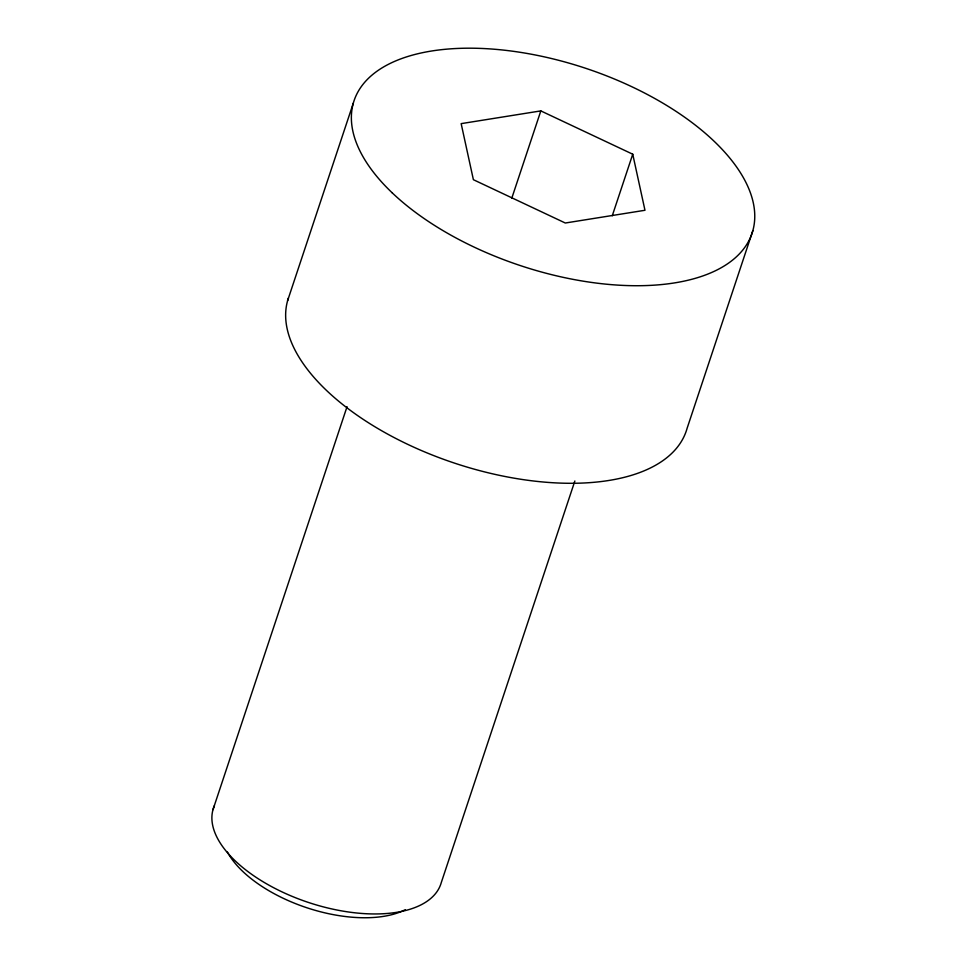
<?xml version="1.0" encoding="UTF-8"?>
<svg xmlns="http://www.w3.org/2000/svg" width="966" height="966" viewBox="0 0 966 966"><rect width="100%" height="100%" fill="white"/><g stroke="black" fill="none" stroke-linecap="round" stroke-linejoin="round"><path stroke-width="1.45" d="M287.578 300.752L353.302 103.181M212.991 809.653L347.048 406.674M511.775 198.223L540.827 110.897L632.742 154.21L644.974 210.274L565.303 223.013L473.388 179.7L461.156 123.636L540.827 110.897M612.263 215.78L632.742 154.21M574.867 480.996L441.293 882.538A119.856 59.385 18.4 0 1 307.14 902.015A119.856 59.385 18.4 0 1 214.416 805.68M752.828 230.729L687.104 428.3A209.743 103.917 18.4 0 1 456.689 463.837A209.743 103.917 18.4 0 1 288.423 298.035M405.297 909.682A104.739 51.898 18.4 0 1 308.202 908.197A104.739 51.898 18.4 0 1 227.408 852.024M392.063 192.705A209.743 103.917 18.4 0 0 738.785 254.493A209.743 103.917 18.4 0 0 528.342 53.673A209.743 103.917 18.4 0 0 392.063 192.705"/></g></svg>
